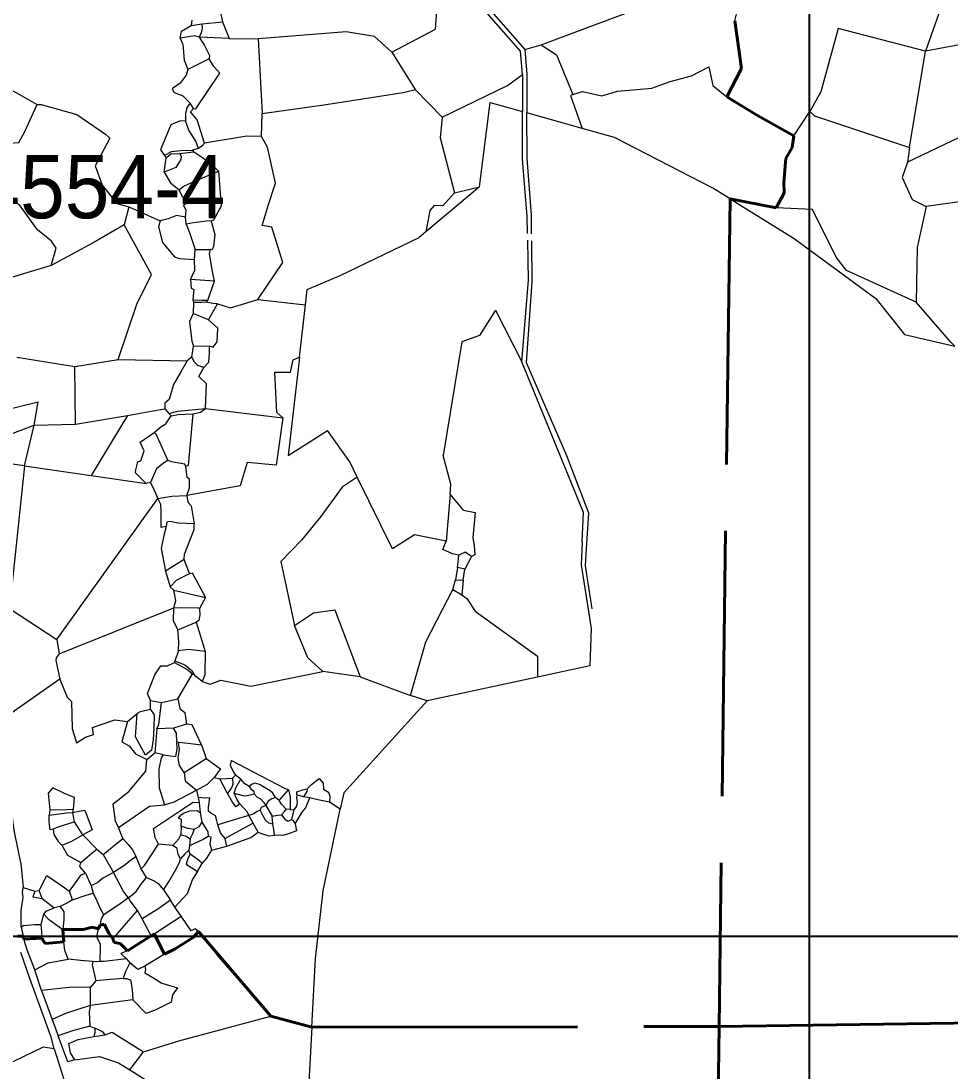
# Model space of a CAD drawing. Header units: metres. Extents: x 548568 to 557107, y 1817749 to 1829427.
# Drawn here: x 554501 to 555089, y 1821915 to 1822579 of the extents above; entities that cross this region are included whole.
import ezdxf
from ezdxf.enums import TextEntityAlignment as Align

# ---------------------------------------------------------------- set-up
doc = ezdxf.new("R2010")
doc.units = ezdxf.units.M
doc.header["$LTSCALE"] = 28
doc.linetypes.add('LONG_DASHED', pattern=[7.5, 6, -1.5])
for name, color, linetype, lineweight in [('10', 7, 'Continuous', 13), ('23', 7, 'Continuous', 13), ('31', 7, 'Continuous', 13), ('32', 7, 'Continuous', 13), ('34', 7, 'LONG_DASHED', 40), ('54', 7, 'Continuous', 25)]:
    doc.layers.add(name, color=color, linetype=linetype, lineweight=lineweight)
doc.layers.add('55', color=7, linetype='Continuous')

msp = doc.modelspace()

# ---------------------------------------------------------------- linework, layer by layer
at = {"layer": '10'}
for p, q in [((555088.33, 1822602.01), (555073.31, 1822559.94)), ((554609.03, 1822579.4), (554608.56, 1822575.98)), ((554608.56, 1822575.98), (554615.52, 1822577.1)), ((554632.62, 1822567.94), (554651.12, 1822567.61)), ((554651.12, 1822567.61), (554653.52, 1822520.41)), ((555124.75, 1822569.51), (555073.31, 1822559.94)), ((554819.71, 1822560.83), (554830.18, 1822563.95)), ((555063.25, 1822498.91), (555073.31, 1822559.94)), ((554620.06, 1822554.96), (554606.58, 1822548.28)), ((554735.61, 1822559.11), (554750.34, 1822535.53)), ((554750.34, 1822535.53), (554767.57, 1822518.09)), ((554610.15, 1822523.63), (554607.98, 1822527.05)), ((554653.05, 1822505.88), (554653.52, 1822520.41)), ((554856.07, 1822510.93), (554821.1, 1822520.81)), ((554990.11, 1822506.37), (555000.2, 1822521.76)), ((555135.19, 1822524.77), (555061.92, 1822489.55)), ((554591.8, 1822493.81), (554592.84, 1822492.4)), ((554601.52, 1822495.17), (554610.04, 1822496.14)), ((554613.26, 1822498.35), (554609.5, 1822497.19)), ((554609.5, 1822497.19), (554610.04, 1822496.14)), ((555063.25, 1822498.91), (555061.92, 1822489.55)), ((554591.63, 1822483.25), (554592.84, 1822492.4)), ((554791, 1822474), (554757.16, 1822445.5)), ((554775.3, 1822470.29), (554791, 1822474)), ((555154.96, 1822472.71), (555073.77, 1822461.67)), ((554569.17, 1822461.47), (554566.31, 1822450.09)), ((554569.17, 1822461.47), (554589.08, 1822452.42)), ((554978.91, 1822460.73), (554949.65, 1822466.49)), ((554978.91, 1822460.73), (554949.65, 1822466.49)), ((554757.16, 1822445.5), (554753, 1822442)), ((554610.72, 1822428.14), (554611.24, 1822434.38)), ((554519.93, 1822424.36), (554489.9, 1822415.27)), ((554623.49, 1822414.38), (554608.12, 1822415.36)), ((554619.07, 1822402.44), (554623.49, 1822414.38)), ((554609.78, 1822402.45), (554610.11, 1822400.78)), ((554610.11, 1822400.78), (554609.9, 1822393.88)), ((554619.07, 1822402.44), (554618.18, 1822401.1)), ((554650.73, 1822402.83), (554680.91, 1822399.46)), ((555089.39, 1822375.82), (555067.44, 1822401.07)), ((554619.62, 1822389.87), (554609.9, 1822393.88)), ((554619.62, 1822389.87), (554625.2, 1822400.12)), ((554677.12, 1822366.27), (554680.91, 1822399.46)), ((554801.27, 1822396.07), (554817.87, 1822363.24)), ((554780, 1822376), (554768, 1822304)), ((554609.07, 1822366.24), (554610.04, 1822373.21)), ((554610.04, 1822373.21), (554620.12, 1822373.51)), ((554498.25, 1822366.38), (554535.06, 1822360.38)), ((554535.06, 1822360.38), (554562.5, 1822364.88)), ((554535.46, 1822323.81), (554535.06, 1822360.38)), ((554562.5, 1822364.88), (554606.05, 1822363.98)), ((554609.07, 1822366.24), (554606.05, 1822363.98)), ((554485.48, 1822331.52), (554511.82, 1822338.12)), ((554617.66, 1822333.75), (554666.56, 1822327.83)), ((554535.46, 1822323.81), (554568.35, 1822329.46)), ((554568.35, 1822329.46), (554545.41, 1822291.43)), ((554568.35, 1822329.46), (554582.11, 1822331.82)), ((554582.11, 1822331.82), (554591.97, 1822333.51)), ((554596.03, 1822329.21), (554594.47, 1822330.64)), ((554509.29, 1822323.33), (554535.46, 1822323.81)), ((554503.23, 1822297.46), (554473.53, 1822301.71)), ((554503.23, 1822297.46), (554493.68, 1822207.38)), ((554503.23, 1822297.46), (554545.41, 1822291.43)), ((554545.41, 1822291.43), (554580.06, 1822286.48)), ((554639.62, 1822284.91), (554605.97, 1822278.77)), ((554523.69, 1822187.78), (554587.55, 1822276.95)), ((554772.46, 1822279.57), (554770, 1822250)), ((554780.97, 1822269.6), (554772.46, 1822279.57)), ((554767.88, 1822244.7), (554770, 1822250)), ((554665.36, 1822237.03), (554674.08, 1822196.55)), ((554592.32, 1822231), (554595.39, 1822221.07)), ((554597.76, 1822218.91), (554595.39, 1822221.07)), ((554780.71, 1822225.25), (554779.83, 1822216)), ((554774.3, 1822219.38), (554779.83, 1822216)), ((554525.05, 1822178.6), (554597.75, 1822207.67)), ((554493.68, 1822207.38), (554523.69, 1822187.78)), ((554861.87, 1822194.76), (554861, 1822171)), ((554523.69, 1822187.78), (554525.05, 1822178.6)), ((554600.6, 1822180.55), (554598.37, 1822174.23)), ((554598.37, 1822174.23), (554598, 1822173.06)), ((554861, 1822171), (554827.73, 1822163.89)), ((554525.45, 1822162.53), (554490.38, 1822137.95)), ((554609.3, 1822165.62), (554610.18, 1822166.11)), ((554715.68, 1822164.07), (554692, 1822167.48)), ((554827.73, 1822163.89), (554758, 1822149)), ((554582.92, 1822143.53), (554582.93, 1822149.03)), ((554758, 1822149), (554747.43, 1822152.36)), ((554568.33, 1822135.74), (554574.38, 1822140.98)), ((554599.56, 1822123.12), (554600.71, 1822122.85)), ((554580.54, 1822111.84), (554585.65, 1822115.92)), ((554636.63, 1822101.87), (554634.78, 1822100.1)), ((554640.01, 1822099.32), (554636.63, 1822101.87)), ((554623.22, 1822100.5), (554626.78, 1822099.54)), ((554626.78, 1822099.54), (554634.78, 1822100.1)), ((554611.99, 1822092.38), (554613.08, 1822087.86)), ((554534.21, 1822080.29), (554534.85, 1822087.69)), ((554613.08, 1822087.86), (554613.74, 1822084.59)), ((554613.74, 1822084.59), (554614.26, 1822078.33)), ((554655.82, 1822082.77), (554659.9, 1822076.06)), ((554664.31, 1822085.93), (554662.07, 1822087.72)), ((554703.02, 1822080.45), (554696.21, 1822084.82)), ((554519.19, 1822080.06), (554518.77, 1822076.64)), ((554533.74, 1822078.18), (554534.21, 1822080.29)), ((554614.26, 1822078.33), (554615.32, 1822072.2)), ((554671.33, 1822080.2), (554668.81, 1822080.41)), ((554671.33, 1822080.2), (554673.7, 1822079.96)), ((554565.34, 1822061.74), (554562.68, 1822068.83)), ((554602.22, 1822069.64), (554602.1, 1822064.07)), ((554647.84, 1822071.51), (554630.05, 1822061.89)), ((554552.96, 1822051.7), (554565.34, 1822061.74)), ((554607.94, 1822061.66), (554607.65, 1822057.18)), ((554631.11, 1822056.91), (554630.05, 1822061.89)), ((554548.93, 1822055.14), (554552.96, 1822051.7)), ((554596.96, 1822057.33), (554587.95, 1822058.32)), ((554607.65, 1822057.18), (554607.07, 1822054.42)), ((554621.75, 1822054.36), (554631.11, 1822056.91)), ((554552.96, 1822051.7), (554559.39, 1822040.36)), ((554608.08, 1822052.01), (554607.07, 1822054.42)), ((554580.29, 1822037.08), (554577.02, 1822042.6)), ((554612.64, 1822041.01), (554615.64, 1822046.01)), ((554502.41, 1822030.75), (554509.7, 1822028.54)), ((554509.7, 1822028.54), (554512.35, 1822028.92)), ((554591.19, 1822029.38), (554595.51, 1822022.92)), ((554598.32, 1822018.48), (554595.51, 1822022.92)), ((554577.55, 1822010.99), (554574.66, 1822016.3)), ((554602.34, 1822012.71), (554598.32, 1822018.48)), ((554513.6, 1822007.54), (554515.29, 1822013.98)), ((554585.26, 1822001.59), (554602.34, 1822012.71)), ((554549.86, 1822004.62), (554551.12, 1822007.06)), ((554514.43, 1821998.75), (554502.81, 1821998.27)), ((554514.43, 1821998.75), (554502.81, 1821998.27)), ((554583.32, 1822000.38), (554585.26, 1822001.59)), ((554583.32, 1822000.38), (554585.26, 1822001.59)), ((554585.26, 1822001.59), (554591.74, 1821988.69)), ((554585.26, 1822001.59), (554591.74, 1821988.69)), ((554591.74, 1821988.69), (554579.21, 1821981.18)), ((554567.63, 1821985.76), (554569.72, 1821983.22)), ((554544.67, 1821967.62), (554544.72, 1821956.27)), ((554571.74, 1821959.79), (554544.72, 1821956.27)), ((554658.94, 1821949.55), (554685.09, 1821942.5)), ((554658.94, 1821949.55), (554685.09, 1821942.5)), ((554544.45, 1821943.17), (554547.63, 1821941.84)), ((554685.09, 1821942.5), (554682.12, 1821891.63)), ((554546.99, 1821936.6), (554554.17, 1821937.61)), ((554569.77, 1821915.58), (554578.52, 1821926.93))]:
    msp.add_line(p, q, dxfattribs=at)
for points in [[(554830.18, 1822563.95), (554909.75, 1822593.7), (554914.51, 1822595.54), (554942.63, 1822620.51)], [(554735.61, 1822559.11), (554763.21, 1822573.65), (554765.02, 1822596.54), (554774.73, 1822603.77)], [(554947.57, 1822530.95), (554956.9, 1822548.92), (554952.66, 1822578.94), (554954.04, 1822584.05), (554958.88, 1822585.45)], [(554947.57, 1822530.95), (554956.9, 1822548.92), (554952.66, 1822578.94), (554954.04, 1822584.05), (554958.88, 1822585.45)], [(554601.72, 1822567.97), (554602.56, 1822572.47), (554608.56, 1822575.98)], [(555073.31, 1822559.94), (555018.16, 1822574.25), (555007.08, 1822534.05), (555000.2, 1822521.76)], [(554613.72, 1822568.73), (554611.02, 1822569.62), (554601.72, 1822567.97)], [(554601.72, 1822567.97), (554603.45, 1822564.08), (554604.1, 1822554.06), (554606.58, 1822548.28)], [(554613.72, 1822568.73), (554616.98, 1822563.38), (554620.13, 1822557.08), (554620.06, 1822554.96)], [(554735.61, 1822559.11), (554724.62, 1822569.15), (554706.7, 1822571.99), (554651.12, 1822567.61)], [(554455.11, 1822564.18), (554462.72, 1822553.36), (554511.11, 1822526.19)], [(554830.18, 1822563.95), (554839.77, 1822557.48), (554850.26, 1822532.52)], [(554610.15, 1822523.63), (554611.68, 1822523.34), (554626.79, 1822545.87), (554622.93, 1822550.18), (554620.06, 1822554.96)], [(554606.58, 1822548.28), (554605.38, 1822544.57), (554601.67, 1822539.53), (554596.64, 1822535.92), (554597.89, 1822533.75), (554603.33, 1822531.63), (554607.98, 1822527.05)], [(554850.26, 1822532.52), (554856.25, 1822534.41), (554868.55, 1822531.63), (554878.52, 1822534.59), (554900.14, 1822536.38), (554911.66, 1822540.72), (554925.24, 1822544.23), (554936.2, 1822550.02), (554938.75, 1822538.19), (554947.57, 1822530.95)], [(554767.57, 1822518.09), (554808.73, 1822538.21), (554818.39, 1822545.18)], [(554653.52, 1822520.41), (554694.03, 1822526.12), (554742.89, 1822533.75), (554750.34, 1822535.53)], [(554607.98, 1822527.05), (554605.84, 1822524.22), (554605.01, 1822520.31), (554604.95, 1822515.77)], [(554791, 1822474), (554797.95, 1822527.35), (554818.38, 1822521.58)], [(554850.26, 1822532.52), (554848.64, 1822531.72), (554856.07, 1822510.93)], [(554947.57, 1822530.95), (554959.23, 1822523.78), (554966.95, 1822519.13), (554990.11, 1822506.37)], [(554947.57, 1822530.95), (554959.23, 1822523.78), (554966.95, 1822519.13), (554990.11, 1822506.37)], [(554484.49, 1822501.09), (554499.6, 1822502.05), (554503.45, 1822509.13), (554511.11, 1822526.19)], [(554511.11, 1822526.19), (554513.78, 1822526.11), (554536.29, 1822519.82), (554554.42, 1822507.43), (554557.2, 1822504.78), (554547.83, 1822487.3), (554552.25, 1822475.12), (554561.62, 1822463.4), (554569.17, 1822461.47)], [(554617.13, 1822501.65), (554612.49, 1822516.36), (554608.23, 1822521.53), (554610.15, 1822523.63)], [(555000.2, 1822521.76), (555003.14, 1822518.94), (555063.25, 1822498.91)], [(554604.95, 1822515.77), (554601.2, 1822515.47), (554595.85, 1822513.2), (554589.18, 1822497.36), (554591.8, 1822493.81)], [(554613.26, 1822498.35), (554611.64, 1822502.82), (554607.11, 1822509.95), (554604.95, 1822515.77)], [(554767.57, 1822518.09), (554766.29, 1822505.04), (554775.3, 1822470.29)], [(554949.65, 1822466.49), (554938.68, 1822473.27), (554876.43, 1822505.18), (554856.07, 1822510.93)], [(554617.13, 1822501.65), (554615.47, 1822499.83), (554613.26, 1822498.35)], [(554653.05, 1822505.88), (554643.94, 1822506.12), (554617.13, 1822501.65)], [(554650.73, 1822402.83), (554666.61, 1822426.1), (554659.78, 1822448.56), (554653.47, 1822449.64), (554657.57, 1822462.85), (554661.91, 1822476.29), (554656.83, 1822499.06), (554653.05, 1822505.88)], [(554990.11, 1822506.37), (554989.06, 1822498.84), (554984.99, 1822491.93), (554983.72, 1822476.92), (554983.83, 1822470.19), (554978.91, 1822460.73)], [(554990.11, 1822506.37), (554989.06, 1822498.84), (554984.99, 1822491.93), (554983.72, 1822476.92), (554983.83, 1822470.19), (554978.91, 1822460.73)], [(554601.52, 1822495.17), (554602.39, 1822493.19), (554602.17, 1822491.37), (554598.88, 1822486.27), (554591.63, 1822483.25)], [(554591.8, 1822493.81), (554596.11, 1822496.42), (554601.96, 1822496.93), (554609.5, 1822497.19)], [(554592.84, 1822492.4), (554595.74, 1822494.85), (554601.52, 1822495.17)], [(554625.86, 1822483.88), (554621.66, 1822488.2), (554616.35, 1822491.86), (554610.04, 1822496.14)], [(555061.92, 1822489.55), (555058.53, 1822480.01), (555064.96, 1822466.07), (555073.77, 1822461.67)], [(554591.63, 1822483.25), (554595.49, 1822476.51), (554600.95, 1822472.06)], [(554600.95, 1822472.06), (554603.65, 1822474.25), (554610.77, 1822477.67), (554625.86, 1822483.88)], [(554625.86, 1822483.88), (554627.59, 1822461.9), (554622.67, 1822452.95), (554621.28, 1822452.29)], [(554519.93, 1822424.36), (554523.17, 1822435.21), (554520.23, 1822439.63), (554511.4, 1822446.83), (554499.94, 1822462.73), (554478.28, 1822474.55)], [(554605.11, 1822454.76), (554605.37, 1822459.21), (554603.79, 1822462.42), (554606.34, 1822464.11), (554603.08, 1822467.73), (554600.95, 1822472.06)], [(554775.3, 1822470.29), (554767.95, 1822462.11), (554762.36, 1822462.17), (554759.73, 1822459.02), (554757.16, 1822445.5)], [(554949.65, 1822466.49), (554990.3, 1822441.36), (555041.92, 1822403.37), (555060.14, 1822380.58), (555091.98, 1822373.19), (555089.39, 1822375.82)], [(555067.44, 1822401.07), (555023.45, 1822421.2), (555016.83, 1822429.48), (555001.91, 1822459.63), (554978.91, 1822460.73)], [(555073.77, 1822461.67), (555068.1, 1822435.66), (555067.44, 1822401.07)], [(554605.11, 1822454.76), (554599.34, 1822455.84), (554594.13, 1822453.85), (554589.08, 1822452.42)], [(554621.28, 1822452.29), (554620, 1822452.59), (554610.16, 1822451.29), (554605.52, 1822450.36), (554605.11, 1822454.76)], [(554566.31, 1822450.09), (554546.54, 1822438.56), (554519.93, 1822424.36)], [(554562.5, 1822364.88), (554574.19, 1822399.82), (554583.5, 1822418.5), (554566.31, 1822450.09)], [(554589.08, 1822452.42), (554587.96, 1822448.76), (554590.52, 1822438.75), (554598.05, 1822429.69), (554601.16, 1822428.66), (554610.72, 1822428.14)], [(554605.52, 1822450.36), (554607.62, 1822445.04), (554611.24, 1822434.38), (554620.86, 1822434.45)], [(554621.28, 1822452.29), (554623.57, 1822443.98), (554622.8, 1822436.16), (554621.75, 1822434.16), (554620.86, 1822434.45)], [(554680.91, 1822399.46), (554682, 1822409), (554703, 1822418), (554753, 1822442)], [(554623.49, 1822414.38), (554622.21, 1822420.42), (554620.16, 1822431.75), (554620.86, 1822434.45)], [(554608.12, 1822415.36), (554610.98, 1822421.34), (554610.72, 1822428.14)], [(554608.12, 1822415.36), (554608.67, 1822409.83), (554610.32, 1822409.09), (554610.08, 1822407.29), (554609.78, 1822402.45)], [(554609.78, 1822402.45), (554615.33, 1822402.37), (554619.07, 1822402.44)], [(554618.18, 1822401.1), (554615.25, 1822400.89), (554610.11, 1822400.78)], [(554625.2, 1822400.12), (554622.37, 1822400.27), (554618.18, 1822401.1)], [(554625.2, 1822400.12), (554633.62, 1822397.5), (554650.73, 1822402.83)], [(554609.9, 1822393.88), (554607.49, 1822388.77), (554608.99, 1822376.38), (554610.04, 1822373.21)], [(554801.27, 1822396.07), (554791, 1822380), (554780, 1822376)], [(554620.12, 1822373.51), (554622.46, 1822372.65), (554625.07, 1822375.93), (554625.41, 1822384.64), (554619.62, 1822389.87)], [(554620.12, 1822373.51), (554620.11, 1822369.11), (554619.52, 1822362.94), (554616.57, 1822359.66)], [(554606.05, 1822363.98), (554602.06, 1822357.04), (554597.51, 1822348.9), (554594.78, 1822339.57), (554591.89, 1822337.1), (554591.97, 1822333.51), (554594.47, 1822330.64)], [(554616.57, 1822359.66), (554612.84, 1822360.95), (554610.77, 1822363.06), (554609.07, 1822366.24)], [(554666.56, 1822327.83), (554662.88, 1822331.19), (554661.51, 1822356.87), (554671.56, 1822356.84), (554673.23, 1822364.58), (554677.12, 1822366.27)], [(554677.12, 1822366.27), (554670, 1822304), (554695, 1822320)], [(554617.66, 1822333.75), (554618.3, 1822349.44), (554613.53, 1822354), (554616.57, 1822359.66)], [(554503.23, 1822297.46), (554509.29, 1822323.33), (554511.82, 1822338.12)], [(554594.47, 1822330.64), (554600.28, 1822332.1), (554617.66, 1822333.75)], [(554609.76, 1822330.43), (554614.6, 1822331.59), (554617.66, 1822333.75)], [(554585.23, 1822318.56), (554589.37, 1822322.22), (554592.61, 1822324.16), (554596.03, 1822329.21)], [(554596.03, 1822329.21), (554600.33, 1822329.99), (554609.76, 1822330.43)], [(554609.76, 1822330.43), (554606.83, 1822297.85), (554605.24, 1822297.18)], [(554666.56, 1822327.83), (554662.47, 1822298), (554644.15, 1822299.65), (554639.62, 1822284.91)], [(554479.59, 1822314.99), (554494.35, 1822317.56), (554509.29, 1822323.33)], [(554580.06, 1822286.48), (554573.34, 1822293.05), (554573.68, 1822295.06), (554574.82, 1822300.15), (554576.83, 1822300.79), (554578.9, 1822307.01), (554576.33, 1822312.55), (554585.23, 1822318.56)], [(554585.23, 1822318.56), (554586.19, 1822317.9), (554593.77, 1822300.84)], [(554713.76, 1822290.3), (554709, 1822300), (554695, 1822320)], [(554593.77, 1822300.84), (554591.14, 1822299.24), (554586.7, 1822295.74), (554584.85, 1822291.4), (554582.86, 1822286.98), (554580.06, 1822286.48)], [(554605.24, 1822297.18), (554604.54, 1822298.52), (554596.13, 1822300.04), (554593.77, 1822300.84)], [(554772.46, 1822279.57), (554773, 1822286), (554768, 1822304)], [(554605.97, 1822278.77), (554607.65, 1822283.66), (554607.57, 1822289.14), (554606.16, 1822290.15), (554605.24, 1822297.18)], [(554713.76, 1822290.3), (554704.17, 1822284.12), (554690.65, 1822265.56), (554678.43, 1822250.64), (554665.36, 1822237.03)], [(554770, 1822250), (554750, 1822254), (554736, 1822245), (554713.76, 1822290.3)], [(554582.86, 1822286.98), (554585.22, 1822282.25), (554587.55, 1822276.95)], [(554587.55, 1822276.95), (554596.45, 1822278.3), (554605.97, 1822278.77)], [(554592.82, 1822259.24), (554589.57, 1822258.6), (554589.69, 1822269.14), (554589.51, 1822273.19), (554587.55, 1822276.95)], [(554605.97, 1822278.77), (554606.62, 1822274.56), (554608.68, 1822272.22), (554610.53, 1822260.81)], [(554780.97, 1822269.6), (554788.4, 1822268.04), (554786.9, 1822252.2), (554787.76, 1822247.04), (554788.06, 1822241.24), (554786.08, 1822240.22), (554781.87, 1822232.19)], [(554610.53, 1822260.81), (554600.38, 1822261.26), (554595.13, 1822262.36), (554593.21, 1822261.92), (554592.82, 1822259.24)], [(554604.17, 1822238.27), (554604.47, 1822241.65), (554610.63, 1822257.2), (554610.53, 1822260.81)], [(554592.82, 1822259.24), (554591.3, 1822253.47), (554589.71, 1822245.26), (554592.32, 1822231)], [(554777.94, 1822241.12), (554774.03, 1822241.91), (554767.88, 1822244.7)], [(554777.13, 1822233.15), (554777.52, 1822236.65), (554777.94, 1822241.12)], [(554786.08, 1822240.22), (554782.06, 1822242.86), (554777.94, 1822241.12)], [(554607.59, 1822229.46), (554604.17, 1822238.27), (554592.32, 1822231)], [(554595.39, 1822221.07), (554599.38, 1822225.2), (554607.59, 1822229.46)], [(554607.59, 1822229.46), (554609.24, 1822229.87), (554617.65, 1822214.19)], [(554747.43, 1822152.36), (554757.23, 1822186.15), (554774.3, 1822219.38), (554775.94, 1822225.49)], [(554597.75, 1822207.67), (554598.97, 1822212.33), (554597.76, 1822218.91)], [(554597.76, 1822218.91), (554617.65, 1822214.19), (554613.89, 1822207.4)], [(554779.83, 1822216), (554783.03, 1822213.68), (554788.39, 1822205.71), (554827.84, 1822177.25), (554827.73, 1822163.89)], [(554600.1, 1822193.86), (554597.42, 1822199.56), (554597.75, 1822207.67)], [(554597.75, 1822207.67), (554612.33, 1822207.94), (554613.89, 1822207.4)], [(554613.89, 1822207.4), (554614.21, 1822203.38), (554613.57, 1822199.76), (554611.89, 1822198.66)], [(554674.08, 1822196.55), (554686.07, 1822204.56), (554699.49, 1822206.42), (554715.68, 1822164.07), (554747.43, 1822152.36)], [(554600.1, 1822193.86), (554611.89, 1822198.66), (554617.56, 1822180.07)], [(554692, 1822167.48), (554682.44, 1822176.07), (554674.08, 1822196.55)], [(554600.6, 1822180.55), (554600.81, 1822186.45), (554600.1, 1822193.86)], [(554617.56, 1822180.07), (554606.99, 1822181.39), (554600.6, 1822180.55)], [(554525.05, 1822178.6), (554523.14, 1822176.17), (554522.9, 1822174.36), (554525.45, 1822162.53)], [(554617.56, 1822180.07), (554617.37, 1822165.38), (554615.61, 1822161.11)], [(554598.37, 1822174.23), (554604.57, 1822171.6), (554608.04, 1822168.99), (554608.98, 1822167.82), (554610.18, 1822166.11)], [(554525.45, 1822162.53), (554530.08, 1822151.33), (554532.85, 1822148.52), (554533.31, 1822131.37), (554535.97, 1822122.37), (554541.71, 1822125.91), (554546.76, 1822127.65), (554546.16, 1822132.05), (554560.27, 1822136.92), (554568.33, 1822135.74)], [(554615.61, 1822161.11), (554611.33, 1822164.47), (554610.18, 1822166.11)], [(554615.61, 1822161.11), (554620.58, 1822159.51), (554627.45, 1822162), (554646.43, 1822158.29), (554692, 1822167.48)], [(554586.92, 1822131.23), (554588.14, 1822134.04), (554589.84, 1822147.81)], [(554600.26, 1822150.18), (554601.48, 1822144.1), (554604.53, 1822141.45), (554605.61, 1822134.16), (554597.42, 1822131.7)], [(554758, 1822149), (554705.16, 1822090.68), (554703.02, 1822080.45)], [(554568.33, 1822135.74), (554564.65, 1822122.91), (554569.45, 1822120.48), (554573.43, 1822115.33), (554580.54, 1822111.84)], [(554615.1, 1822121.1), (554609.35, 1822133.79), (554605.61, 1822134.16)], [(554590.93, 1822114.81), (554589.54, 1822112.82), (554588.12, 1822105.69), (554588.32, 1822093.87), (554591.69, 1822083.19)], [(554562.68, 1822068.83), (554560.66, 1822072.89), (554559.29, 1822083.78), (554569.14, 1822091.62), (554579.89, 1822104.51), (554580.54, 1822111.84)], [(554670.23, 1822092.71), (554667.87, 1822093.49), (554633.99, 1822111.23), (554633.34, 1822108.2), (554635.33, 1822103.71), (554636.63, 1822101.87)], [(554639.17, 1822083.99), (554638.22, 1822082.66), (554636.81, 1822081.81), (554634.76, 1822084.73), (554631.65, 1822090.3), (554626.78, 1822099.54)], [(554634.78, 1822100.1), (554635, 1822096.26), (554634.42, 1822094.34), (554631.65, 1822090.3)], [(554635.84, 1822090.42), (554636.83, 1822093.99), (554640.01, 1822099.32)], [(554645.25, 1822094.71), (554642.69, 1822096.52), (554640.01, 1822099.32)], [(554662.07, 1822087.72), (554660.25, 1822090.48), (554658.64, 1822091.89), (554651.93, 1822095.91), (554648.97, 1822096.79), (554647.27, 1822096.31), (554645.25, 1822094.71)], [(554645.25, 1822094.71), (554646.44, 1822093.26), (554648.35, 1822091.84), (554648.43, 1822090.14)], [(554682.03, 1822093.21), (554684.77, 1822095.9), (554689.54, 1822099.82), (554692.1, 1822096.92), (554692.35, 1822093), (554695.5, 1822091.2), (554696.33, 1822088.71), (554696.21, 1822084.82)], [(554521.17, 1822093.81), (554518.11, 1822090.42), (554519.19, 1822080.06)], [(554591.69, 1822083.19), (554597.81, 1822085), (554611.99, 1822092.38)], [(554639.17, 1822083.99), (554637.5, 1822086.64), (554635.84, 1822090.42)], [(554635.84, 1822090.42), (554641.3, 1822089.02), (554643.01, 1822088.88), (554645.1, 1822089.16), (554648.43, 1822090.14)], [(554648.43, 1822090.14), (554650.46, 1822088.06), (554652.42, 1822087), (554654.55, 1822084.65), (554655.82, 1822082.77)], [(554668.81, 1822080.41), (554665.84, 1822083.61), (554664.31, 1822085.93), (554670.23, 1822092.71)], [(554670.23, 1822092.71), (554671.22, 1822088.14), (554671.33, 1822080.2)], [(554675.56, 1822089.36), (554675.36, 1822087.32), (554675.68, 1822085.06), (554675.25, 1822082.31), (554673.7, 1822079.96)], [(554675.56, 1822089.36), (554675.42, 1822091.26), (554679.16, 1822092.63), (554682.03, 1822093.21)], [(554683.65, 1822087.49), (554679.65, 1822088.22), (554675.56, 1822089.36)], [(554682.03, 1822093.21), (554681.91, 1822091.58), (554679.65, 1822088.22)], [(554562.68, 1822068.83), (554582.27, 1822082.35), (554591.69, 1822083.19)], [(554587.95, 1822058.32), (554585.78, 1822062.41), (554584.76, 1822068.22), (554606.41, 1822082.41), (554609.89, 1822084.89), (554613.74, 1822084.59)], [(554625.47, 1822070.51), (554624.74, 1822073.84), (554624.09, 1822076.22), (554621.07, 1822077.83), (554619.68, 1822079.07), (554619.51, 1822081.75), (554620.38, 1822087.52), (554617.2, 1822087.44), (554613.08, 1822087.86)], [(554645.13, 1822076.41), (554644.36, 1822078.43), (554639.17, 1822083.99)], [(554655.82, 1822082.77), (554652.97, 1822081.43), (554652.37, 1822079.69)], [(554662.07, 1822087.72), (554659.65, 1822086.91), (554657.27, 1822085.47), (554655.82, 1822082.77)], [(554674.51, 1822071.11), (554678.89, 1822078.42), (554680.88, 1822081.11), (554683.65, 1822087.49)], [(554696.21, 1822084.82), (554688.85, 1822086.25), (554683.65, 1822087.49)], [(554521.28, 1822067.76), (554519.37, 1822067.38), (554518.67, 1822072.39), (554518.77, 1822076.64)], [(554518.77, 1822076.64), (554529.79, 1822078.04), (554533.74, 1822078.18)], [(554519.19, 1822080.06), (554529.65, 1822080.14), (554534.21, 1822080.29)], [(554533.74, 1822078.18), (554535.52, 1822078.8), (554541.24, 1822079.75), (554545.97, 1822067.27), (554540.14, 1822064.12), (554534.82, 1822072.38)], [(554534.82, 1822072.38), (554534.21, 1822075.8), (554533.74, 1822078.18)], [(554602.22, 1822069.64), (554602.46, 1822073.91), (554600.69, 1822074.68), (554602.38, 1822076.76), (554603.84, 1822077.95), (554607.73, 1822079.39), (554612.34, 1822079.55), (554614.26, 1822078.33)], [(554645.13, 1822076.41), (554640.61, 1822075.13), (554625.47, 1822070.51)], [(554631.11, 1822056.91), (554646.31, 1822062.39), (554651.1, 1822065.82), (554647.84, 1822071.51), (554645.13, 1822076.41)], [(554652.37, 1822079.69), (554650.38, 1822078.9), (554648.32, 1822077.45), (554645.13, 1822076.41)], [(554660.38, 1822070.83), (554657.77, 1822071.62), (554655.65, 1822073.38), (554653.9, 1822076.37), (554652.37, 1822079.69)], [(554659.9, 1822076.06), (554663.16, 1822076.63), (554665.86, 1822076.91)], [(554661.26, 1822063.97), (554660.96, 1822067.46), (554660.38, 1822070.83), (554659.9, 1822076.06)], [(554665.86, 1822076.91), (554667.71, 1822078.83), (554668.81, 1822080.41)], [(554665.86, 1822076.91), (554667.95, 1822074.11), (554669.93, 1822072.78), (554672.02, 1822073.92)], [(554673.7, 1822079.96), (554673.22, 1822078.3), (554672.02, 1822073.92)], [(554685.09, 1821942.5), (554687.21, 1821985.93), (554692.2, 1822028.83), (554703.02, 1822080.45)], [(554534.82, 1822072.38), (554523.22, 1822068.66), (554521.28, 1822067.76)], [(554610.51, 1822067.6), (554606.48, 1822068.27), (554602.22, 1822069.64)], [(554615.32, 1822072.2), (554613.45, 1822069.23), (554610.51, 1822067.6)], [(554615.32, 1822072.2), (554619.26, 1822066), (554619.46, 1822063.17)], [(554630.05, 1822061.89), (554627.26, 1822065.44), (554625.47, 1822070.51)], [(554674.51, 1822071.11), (554675.39, 1822066.75), (554670.79, 1822064.98), (554666.58, 1822063.65), (554661.26, 1822063.97)], [(554672.02, 1822073.92), (554672.88, 1822073.46), (554674.51, 1822071.11)], [(554521.28, 1822067.76), (554521.62, 1822064.42), (554524.55, 1822060), (554526.69, 1822057.52)], [(554526.69, 1822057.52), (554532.6, 1822059.91), (554540.14, 1822064.12), (554548.93, 1822055.14)], [(554565.34, 1822061.74), (554568.73, 1822057.96), (554571.55, 1822054.71), (554573.85, 1822050.33)], [(554596.96, 1822057.33), (554600.86, 1822061.54), (554602.1, 1822064.07)], [(554602.1, 1822064.07), (554604.94, 1822063.61), (554607.94, 1822061.66)], [(554619.46, 1822063.17), (554616.19, 1822061.17), (554607.65, 1822057.18)], [(554607.94, 1822061.66), (554609.63, 1822064.95), (554610.51, 1822067.6)], [(554621.75, 1822054.36), (554620.74, 1822058.17), (554621.37, 1822062.59), (554619.46, 1822063.17)], [(554651.1, 1822065.82), (554653.18, 1822065.04), (554657.88, 1822063.62), (554661.26, 1822063.97)], [(554526.69, 1822057.52), (554530.3, 1822051.31), (554538.82, 1822046.74)], [(554538.82, 1822046.74), (554545.88, 1822052.7), (554548.93, 1822055.14)], [(554577.02, 1822042.6), (554579.09, 1822044.7), (554587.95, 1822058.32)], [(554601.87, 1822048.91), (554600.33, 1822051.7), (554599.7, 1822055.46), (554596.96, 1822057.33)], [(554573.85, 1822050.33), (554570.34, 1822048.17), (554566.65, 1822045.01), (554559.39, 1822040.36)], [(554577.02, 1822042.6), (554575.97, 1822045.2), (554573.85, 1822050.33)], [(554591.19, 1822029.38), (554594.72, 1822034.75), (554598.68, 1822041.87), (554601.18, 1822046.57), (554601.87, 1822048.91)], [(554607.07, 1822054.42), (554604.67, 1822052.17), (554601.87, 1822048.91)], [(554608.08, 1822052.01), (554606.58, 1822049.19), (554605.37, 1822045.5), (554612.64, 1822041.01)], [(554615.64, 1822046.01), (554613.88, 1822047.7), (554608.08, 1822052.01)], [(554615.64, 1822046.01), (554618.54, 1822049.33), (554621.75, 1822054.36)], [(554541.66, 1822039.93), (554538.19, 1822044.19), (554538.82, 1822046.74)], [(554531.73, 1822028.58), (554534.35, 1822032.25), (554538.93, 1822038.82), (554541.66, 1822039.93)], [(554541.66, 1822039.93), (554545.27, 1822031.9), (554546.51, 1822027.3)], [(554559.39, 1822040.36), (554552.67, 1822036.73), (554549.49, 1822033.94), (554545.27, 1822031.9)], [(554568.88, 1822024.21), (554565.77, 1822028.23), (554559.39, 1822040.36)], [(554568.88, 1822024.21), (554573.8, 1822028.28), (554576.77, 1822032.82), (554580.29, 1822037.08)], [(554580.29, 1822037.08), (554585.23, 1822035.14), (554587.73, 1822033.33), (554591.19, 1822029.38)], [(554612.64, 1822041.01), (554609.49, 1822036.21), (554606.19, 1822026.8), (554598.32, 1822018.48)], [(554509.7, 1822028.54), (554508.34, 1822024.93), (554514.23, 1822023.9)], [(554533.61, 1822023), (554542.71, 1822026.29), (554546.51, 1822027.3)], [(554553.32, 1822013.66), (554551.14, 1822017.78), (554548.45, 1822023.75), (554546.51, 1822027.3)], [(554568.88, 1822024.21), (554563.69, 1822020.48), (554553.32, 1822013.66)], [(554574.66, 1822016.3), (554570.04, 1822022.43), (554568.88, 1822024.21)], [(554595.51, 1822022.92), (554587.48, 1822017.04), (554577.55, 1822010.99)], [(554515.29, 1822013.98), (554516.8, 1822015.94), (554521.88, 1822017.95)], [(554525.69, 1822018.77), (554528.02, 1822015.36), (554528.11, 1822010.65), (554527.44, 1822004.21)], [(554559.01, 1821998.58), (554560.89, 1822000.24), (554562.26, 1822001.88), (554574.66, 1822016.3)], [(554515.29, 1822013.98), (554518.18, 1822010.99), (554527.44, 1822004.21)], [(554551.12, 1822007.06), (554551.89, 1822010.93), (554553.32, 1822013.66)], [(554568.28, 1821990.79), (554576.54, 1821996.07), (554583.32, 1822000.38), (554577.55, 1822010.99)], [(554613.19, 1822002.95), (554611.26, 1822004.77), (554608.65, 1822003.52), (554602.34, 1822012.71)], [(554501.03, 1822005.8), (554502.38, 1822006.83), (554509.55, 1822007.49), (554513.6, 1822007.54)], [(554514.43, 1821998.75), (554514.09, 1822003.05), (554513.6, 1822007.54)], [(554527.44, 1822004.21), (554540.28, 1822004.25), (554543.5, 1822005.25), (554546.26, 1822005.78), (554549.86, 1822004.62), (554551.12, 1822007.06)], [(554527.44, 1822004.21), (554540.28, 1822004.25), (554543.5, 1822005.25), (554546.26, 1822005.78), (554549.86, 1822004.62)], [(554527.44, 1822004.21), (554527.8, 1821999.95), (554527.97, 1821996.49)], [(554527.44, 1822004.21), (554527.8, 1821999.95), (554527.97, 1821996.49)], [(554549.86, 1822004.62), (554548.7, 1821999.74), (554550.98, 1821995.21), (554551.07, 1821993.68), (554550.73, 1821983.98)], [(554551.12, 1822007.06), (554553.63, 1822007.57), (554556.58, 1822001.94), (554559.01, 1821998.58)], [(554551.12, 1822007.06), (554553.63, 1822007.57), (554556.58, 1822001.94), (554559.01, 1821998.58)], [(554613.19, 1822002.95), (554609.99, 1821999.29), (554605.37, 1821996.22), (554598.56, 1821991.96), (554591.74, 1821988.69)], [(554613.19, 1822002.95), (554609.99, 1821999.29), (554605.37, 1821996.22), (554598.56, 1821991.96), (554591.74, 1821988.69)], [(554658.94, 1821949.55), (554625.91, 1821987.12), (554622.33, 1821992.05), (554613.19, 1822002.95)], [(554658.94, 1821949.55), (554625.91, 1821987.12), (554622.33, 1821992.05), (554613.19, 1822002.95)], [(554527.97, 1821996.49), (554516.54, 1821995.37), (554514.87, 1821997.04), (554514.43, 1821998.75)], [(554527.97, 1821996.49), (554516.54, 1821995.37), (554514.87, 1821997.04), (554514.43, 1821998.75)], [(554530.89, 1821985.51), (554528.63, 1821991.01), (554527.97, 1821996.49)], [(554559.01, 1821998.58), (554559.82, 1821996), (554563.71, 1821995.4), (554568.28, 1821990.79)], [(554559.01, 1821998.58), (554559.82, 1821996), (554563.71, 1821995.4), (554568.28, 1821990.79)], [(554568.28, 1821990.79), (554576.54, 1821996.07), (554583.32, 1822000.38)], [(554568.28, 1821990.79), (554564.09, 1821989), (554567.63, 1821985.76)], [(554509.63, 1821978.76), (554518.19, 1821983.18), (554530.89, 1821985.51)], [(554546.39, 1821984.1), (554538.62, 1821984.67), (554530.89, 1821985.51)], [(554546.39, 1821984.1), (554546.04, 1821981.97), (554548.36, 1821971.72), (554544.67, 1821967.62)], [(554550.73, 1821983.98), (554548.67, 1821983.93), (554546.39, 1821984.1)], [(554567.63, 1821985.76), (554553.56, 1821984.06), (554550.73, 1821983.98)], [(554569.72, 1821983.22), (554566.97, 1821977.7), (554565.66, 1821973.39)], [(554579.21, 1821981.18), (554574.79, 1821978.89), (554569.72, 1821983.22)], [(554579.21, 1821981.18), (554579.8, 1821978.99), (554579.4, 1821976.82), (554584.28, 1821973.82), (554590.13, 1821970.39), (554600, 1821967.48), (554596.76, 1821963), (554596.03, 1821958.41), (554586.35, 1821953.45), (554580.05, 1821951.24), (554571.74, 1821959.79)], [(554565.66, 1821973.39), (554557.55, 1821972.55), (554548.36, 1821971.72)], [(554565.66, 1821973.39), (554567.69, 1821973.26), (554570.3, 1821972.38), (554571.33, 1821966.29), (554571.74, 1821959.79)], [(554544.67, 1821967.62), (554533.55, 1821967.88), (554513.98, 1821965.7)], [(554544.72, 1821956.27), (554529.16, 1821951.18), (554520.66, 1821947.31)], [(554544.72, 1821956.27), (554544.01, 1821952), (554544.45, 1821943.17)], [(554578.52, 1821926.93), (554600.83, 1821933.77), (554658.94, 1821949.55)], [(554544.45, 1821943.17), (554533.63, 1821940.26), (554524.47, 1821937.03)], [(554534.94, 1821921.91), (554532.16, 1821926.3), (554531.29, 1821932.27), (554537.06, 1821934.62), (554546.99, 1821936.6)], [(554547.63, 1821941.84), (554547.65, 1821938.96), (554546.99, 1821936.6)], [(554554.17, 1821937.61), (554552.8, 1821939.53), (554547.63, 1821941.84)], [(554554.17, 1821937.61), (554558.7, 1821939.31), (554578.52, 1821926.93)], [(554521.91, 1821928.79), (554514.95, 1821929.81), (554477.17, 1821911.82)], [(554534.94, 1821921.91), (554550.64, 1821923.91), (554562.59, 1821919.94), (554569.77, 1821915.58)], [(554534.94, 1821921.91), (554534.75, 1821921.89), (554530.5, 1821920.61)], [(554569.77, 1821915.58), (554572.61, 1821913.85), (554582.51, 1821907.61), (554593.21, 1821904.36), (554609.78, 1821900.65), (554633.09, 1821900.2), (554652.95, 1821899.34), (554672.43, 1821895.68), (554682.12, 1821891.63)]]:
    msp.add_lwpolyline(points, dxfattribs=at)
msp.add_lwpolyline([(554777.13, 1822233.15), (554775.94, 1822225.49), (554780.71, 1822225.25), (554781.87, 1822232.19)], close=True, dxfattribs=at)
at = {"layer": '23'}
for p, q in [((554818.39, 1822545.18), (554818.38, 1822521.58)), ((554501.03, 1822005.8), (554502.4, 1822000)), ((554502.4, 1822000), (554502.81, 1821998.27)), ((554502.4, 1822000), (554502.81, 1821998.27)), ((554530.5, 1821920.61), (554524.47, 1821937.03)), ((554521.91, 1821928.79), (554525.06, 1821918.97)), ((554525.06, 1821918.97), (554528.3, 1821908.85))]:
    msp.add_line(p, q, dxfattribs=at)
for points in [[(554742.51, 1822713.06), (554751.86, 1822660.19), (554759.64, 1822626.25), (554775.61, 1822605.46), (554792.26, 1822592.15), (554819.71, 1822560.83)], [(554818.39, 1822545.18), (554817.09, 1822559.77), (554789.67, 1822591.12), (554774.73, 1822603.77)], [(554819.71, 1822560.83), (554821.01, 1822545.19), (554821.1, 1822520.81)], [(554821.5, 1822444.52), (554821.27, 1822455.34), (554818.36, 1822491.51), (554818.38, 1822521.58)], [(554824.08, 1822444.24), (554823.93, 1822456.21), (554821.21, 1822492.26), (554821.1, 1822520.81)], [(554817.87, 1822363.24), (554822.12, 1822414.98), (554821.59, 1822440.22)], [(554858.69, 1822241.82), (554860.21, 1822267.54), (554846.35, 1822303.85), (554820.9, 1822362.75), (554824.46, 1822413.87), (554824.13, 1822439.94)], [(554856.12, 1822249.48), (554856.89, 1822268.13), (554817.87, 1822363.24)], [(554856.12, 1822249.48), (554855.52, 1822234.92), (554861.87, 1822194.76)], [(554862.32, 1822207.18), (554858.24, 1822234.3), (554858.69, 1822241.82)], [(554490.38, 1822137.95), (554494.25, 1822118.49), (554494.48, 1822104.43), (554494.84, 1822098.35), (554494.84, 1822089.86), (554494.88, 1822083.56), (554495.02, 1822078.19), (554496.43, 1822067.03), (554499.24, 1822053.69), (554500.85, 1822045.79), (554501.52, 1822039.6), (554502.41, 1822030.75)], [(554501.03, 1822005.8), (554501.06, 1822009.17), (554501.02, 1822016.22), (554502.36, 1822024.51), (554501.86, 1822027.71), (554502.41, 1822030.75)], [(554509.63, 1821978.76), (554505.07, 1821990.73), (554502.81, 1821998.27)], [(554521.91, 1821928.79), (554519.97, 1821936.16), (554506.59, 1821973.34), (554500.84, 1821989.65)], [(554513.98, 1821965.7), (554510.69, 1821975.33), (554509.63, 1821978.76)], [(554513.98, 1821965.7), (554520.66, 1821947.31), (554524.47, 1821937.03)]]:
    msp.add_lwpolyline(points, dxfattribs=at)
at = {"layer": '31'}
for p, q in [((554600.26, 1822150.18), (554609.3, 1822165.62)), ((554582.93, 1822149.03), (554589.84, 1822147.81)), ((554589.84, 1822147.81), (554600.26, 1822150.18)), ((554586.92, 1822131.23), (554585.65, 1822115.92)), ((554597.42, 1822131.7), (554586.92, 1822131.23)), ((554590.93, 1822114.81), (554585.65, 1822115.92)), ((554615.1, 1822121.1), (554618.05, 1822112.42)), ((554604.14, 1822103.56), (554618.05, 1822112.42)), ((554514.23, 1822023.9), (554512.35, 1822028.92)), ((554533.61, 1822023), (554531.73, 1822028.58)), ((554514.23, 1822023.9), (554521.88, 1822017.95)), ((554525.69, 1822018.77), (554521.88, 1822017.95))]:
    msp.add_line(p, q, dxfattribs=at)
for points in [[(554582.93, 1822149.03), (554581.09, 1822153.52), (554585.67, 1822165.26), (554589.33, 1822171.11), (554593.67, 1822171.03), (554598, 1822173.06)], [(554598, 1822173.06), (554606.61, 1822168.48), (554608.13, 1822167.12), (554609.3, 1822165.62)], [(554582.92, 1822143.53), (554585.2, 1822140.07), (554585.08, 1822131.73), (554584.55, 1822124.37), (554583.57, 1822117.72), (554579.77, 1822114.54), (554573.37, 1822126.23), (554574.38, 1822140.98)], [(554582.92, 1822143.53), (554576.26, 1822141.95), (554574.38, 1822140.98)], [(554599.56, 1822123.12), (554599.26, 1822128.53), (554597.42, 1822131.7)], [(554590.93, 1822114.81), (554598.97, 1822113.79), (554599.87, 1822118.5), (554599.56, 1822123.12)], [(554604.14, 1822103.56), (554601.34, 1822107.96), (554600.46, 1822112.55), (554601.16, 1822118.08), (554600.71, 1822122.85)], [(554600.71, 1822122.85), (554606.67, 1822122.2), (554615.1, 1822121.1)], [(554618.05, 1822112.42), (554627.14, 1822106.01), (554623.22, 1822100.5)], [(554604.14, 1822103.56), (554604.93, 1822098.34), (554611.99, 1822092.38)], [(554611.99, 1822092.38), (554618.92, 1822096.14), (554623.22, 1822100.5)], [(554534.85, 1822087.69), (554528.83, 1822090.08), (554521.17, 1822093.81)], [(554512.35, 1822028.92), (554517.35, 1822038.41), (554528.58, 1822030.71), (554530.7, 1822029.01), (554531.73, 1822028.58)], [(554533.61, 1822023), (554530.76, 1822021.32), (554525.69, 1822018.77)]]:
    msp.add_lwpolyline(points, dxfattribs=at)
at = {"layer": '32'}
for p, q in [((554627.35, 1822583.16), (554628.44, 1822578.44)), ((554615.52, 1822577.1), (554628.44, 1822578.44)), ((554628.44, 1822578.44), (554632.62, 1822567.94)), ((554632.62, 1822567.94), (554613.72, 1822568.73))]:
    msp.add_line(p, q, dxfattribs=at)
msp.add_lwpolyline([(554613.72, 1822568.73), (554615.17, 1822571.37), (554615.72, 1822574.32), (554615.52, 1822577.1)], dxfattribs=at)
at = {"layer": '34'}
for q in [(555690.21, 1821953.41), (554934.15, 1821313.35)]:
    msp.add_line((554942.68, 1821942.94), q, dxfattribs=at)
for points in [[(554952.66, 1822578.94), (554956.9, 1822548.92), (554947.57, 1822530.95)], [(554947.57, 1822530.95), (554966.95, 1822519.13), (554990.11, 1822506.37), (554989.06, 1822498.84), (554984.99, 1822491.93), (554983.72, 1822476.92), (554983.83, 1822470.19), (554978.91, 1822460.73), (554949.65, 1822466.49), (554942.68, 1821942.94)], [(554498.64, 1822000), (554502.4, 1822000), (554502.81, 1821998.27), (554514.43, 1821998.75), (554514.87, 1821997.04), (554516.54, 1821995.37), (554527.97, 1821996.49), (554527.44, 1822004.21), (554540.28, 1822004.25), (554546.26, 1822005.78), (554549.86, 1822004.62), (554551.12, 1822007.06), (554553.63, 1822007.57), (554556.58, 1822001.94), (554559.01, 1821998.58), (554559.82, 1821996), (554563.71, 1821995.4), (554568.28, 1821990.79), (554576.54, 1821996.07), (554583.32, 1822000.38), (554585.26, 1822001.59), (554591.74, 1821988.69), (554598.56, 1821991.96), (554609.99, 1821999.29), (554613.19, 1822002.95), (554658.94, 1821949.55), (554685.09, 1821942.5), (554942.68, 1821942.94)]]:
    msp.add_lwpolyline(points, dxfattribs=at)
at = {"layer": '54'}
for p, q in [((555000, 1819000), (555000, 1825000)), ((551000, 1822000), (556000, 1822000))]:
    msp.add_line(p, q, dxfattribs=at)

# ---------------------------------------------------------------- texts
at = {"layer": '55', "width": 0.95}
msp.add_text('824554-4', height=40, dxfattribs=at).set_placement((554522.95, 1822454.14), align=Align.CENTER)

doc.saveas('drawing.dxf')
